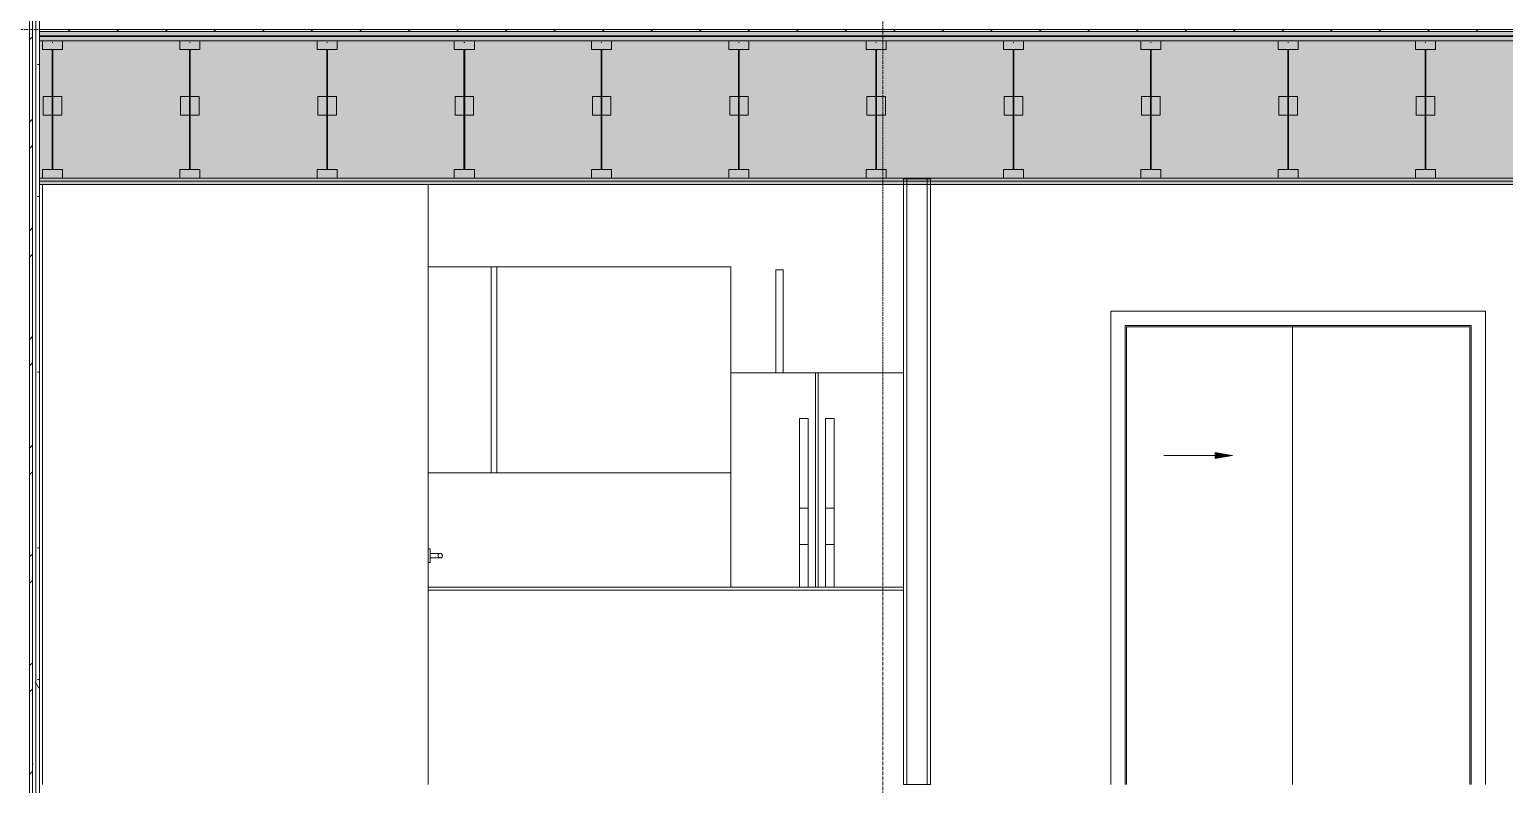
# Model space of a CAD drawing. Header units: inches. Extents: x -4168 to 1483, y -300 to 637.
# Drawn here: x -367.7 to -109.9, y 136 to 268 of the extents above; entities that cross this region are included whole.
import ezdxf

# ---------------------------------------------------------------- set-up
doc = ezdxf.new("R2010")
doc.units = ezdxf.units.IN
doc.header["$MEASUREMENT"] = 0
doc.linetypes.add('Grid Line 1_2_', pattern=[0.875, 0.5, -0.125, 0.125, -0.125])
for name, color, linetype, lineweight in [('0-3', 55, 'Continuous', 9), ('0-5', 10, 'Continuous', 5), ('0-6', 253, 'Continuous', 9), ('A-DETL-GENF-1', 9, 'Continuous', 9), ('A-DOOR-2', 253, 'Continuous', 9), ('A-DOOR-5', 7, 'Continuous', 9), ('A-DOOR-FRAM-2', 253, 'Continuous', 9), ('A-FLOR-2', 8, 'Continuous', 5), ('A-FLOR-3', 251, 'Continuous', 5), ('A-FLOR-7', 192, 'Continuous', 9), ('A-FLOR-LEVL-1', 51, 'Grid Line 1_2_', 9), ('A-FLOR-MCUT-2', 51, 'Continuous', 9), ('A-FLOR-PATT-1', 45, 'Continuous', 9), ('A-WALL-1', 253, 'Continuous', 9), ('A-WALL-2', 53, 'Continuous', 13), ('A-WALL-3', 9, 'Continuous', 9), ('A-WALL-5', 7, 'Continuous', 9), ('A-WALL-PATT-2', 45, 'Continuous', 9), ('I-WALL-3', 7, 'Continuous', 9), ('I-WALL-4', 55, 'Continuous', 9), ('Q-CASE-2', 9, 'Continuous', 9), ('Q-SPCQ-1', 9, 'Continuous', 9), ('S-BEAM-2', 7, 'Continuous', 9), ('S-BEAM-4', 55, 'Continuous', 9), ('S-GRID-1', 1, 'Grid Line 1_2_', 9)]:
    doc.layers.add(name, color=color, linetype=linetype, lineweight=lineweight)
pattern_1 = [(0, (-10964.796, 146.633), (30.72, 7.68), [1.267, -21.773, 1.267, -21.773, -122.88]), (0, (-10964.796, 146.633), (30.72, 7.68), [-46.08, 1.267, -44.813, 1.267, -21.773, -53.76]), (0, (-10964.796, 146.633), (30.72, 7.68), [-115.2, 1.267, -14.093, 1.267, -37.133]), (120, (-10953.276, 150.473), (-22.01108, 22.7643), [1.267, -21.773, 1.267, -21.773, -122.88]), (120, (-10953.276, 150.473), (-22.01108, 22.7643), [-46.08, 1.267, -44.813, 1.267, -21.773, -53.76]), (120, (-10953.276, 150.473), (-22.01108, 22.7643), [-115.2, 1.267, -14.093, 1.267, -37.133]), (240, (-10949.436, 165.833), (-8.70892, -30.4443), [1.267, -21.773, 1.267, -21.773, -122.88]), (240, (-10949.436, 165.833), (-8.70892, -30.4443), [-46.08, 1.267, -44.813, 1.267, -21.773, -53.76]), (240, (-10949.436, 165.833), (-8.70892, -30.4443), [-115.2, 1.267, -14.093, 1.267, -37.133])]

# ---------------------------------------------------------------- blocks, each defined once
blk = doc.blocks.new('SLIDING - FLUSH - SLIDING - FLUSH - 5-0 x 6-8-3203585-BUILDING SECTION - EAST_WEST AT RAMP - LOOKING SOUTH')
at = {"layer": 'A-DETL-GENF-1'}
blk.add_hatch(color=256, dxfattribs=at).paths.add_polyline_path([(-11225.08, 193), (-11222.06, 193.53), (-11225.08, 194.06)], flags=0)
for p, q in [((-11234.06, 193.53), (-11222.06, 193.53)), ((-11225.08, 194.06), (-11222.06, 193.53)), ((-11225.08, 193), (-11225.08, 194.06)), ((-11222.06, 193.53), (-11225.08, 193))]:
    blk.add_line(p, q, dxfattribs=at)
at = {"layer": 'A-DOOR-2'}
for p, q in [((-11243.31, 218.75), (-11243.31, 136)), ((-11177.81, 218.75), (-11243.31, 218.75)), ((-11177.81, 136), (-11177.81, 218.75)), ((-11240.81, 216.25), (-11240.81, 136)), ((-11240.81, 216.25), (-11180.31, 216.25)), ((-11180.56, 216), (-11211.56, 216)), ((-11211.56, 216), (-11211.56, 136)), ((-11180.56, 136), (-11180.56, 216)), ((-11180.31, 216.25), (-11180.31, 136))]:
    blk.add_line(p, q, dxfattribs=at)
at = {"layer": 'A-DOOR-FRAM-2'}
for p, q in [((-11240.56, 216), (-11240.56, 136)), ((-11240.56, 216), (-11180.56, 216)), ((-11180.56, 216), (-11180.56, 136))]:
    blk.add_line(p, q, dxfattribs=at)
blk = doc.blocks.new('Cabinet Filler7 - Cabinet Filler-3872631-BUILDING SECTION - EAST_WEST AT RAMP - LOOKING SOUTH')
at = {"layer": 'A-WALL-3'}
for p, q in [((-11301.86, 226), (-11300.6, 226)), ((-11301.86, 226), (-11301.86, 208)), ((-11300.6, 208), (-11300.6, 226))]:
    blk.add_line(p, q, dxfattribs=at)
blk = doc.blocks.new('OD_CW_Upper Cabinet - OD_CW_Upper Cabinet-V80-BUILDING SECTION - EAST_WEST AT RAMP - LOOKING SOUTH')
at = {"layer": 'Q-CASE-2'}
for p, q in [((-11110.75, 226.5), (-11121.75, 226.5)), ((-11109.75, 226.5), (-11110.75, 226.5)), ((-11110.75, 226.5), (-11110.75, 190.5)), ((-11110.75, 190.5), (-11110.75, 226.5)), ((-11109.75, 190.5), (-11109.75, 226.5)), ((-11121.75, 190.5), (-11110.75, 190.5)), ((-11110.75, 190.5), (-11109.75, 190.5))]:
    blk.add_line(p, q, dxfattribs=at)
blk = doc.blocks.new('OD_CW_Base Cabinet - OD_CW_Base Cabinet-V81-BUILDING SECTION - EAST_WEST AT RAMP - LOOKING SOUTH')
at = {"layer": 'Q-CASE-2'}
blk.add_line((-11279.56, 170.5), (-11362.61, 170.5), dxfattribs=at)
blk = doc.blocks.new('OD_CW_Upper Cabinet - OD_CW_Upper Cabinet-3876458-BUILDING SECTION - EAST_WEST AT RAMP - LOOKING SOUTH')
at = {"layer": 'Q-CASE-2'}
for p, q in [((-11068.85, 90.5), (-11109.75, 90.5)), ((-11068.85, 72), (-11068.85, 90.5)), ((-11109.75, 54.5), (-11068.85, 54.5))]:
    blk.add_line(p, q, dxfattribs=at)
blk = doc.blocks.new('Refrigerator_-_Side-by-Side_6047 - 36_ X 30_-V85-BUILDING SECTION - EAST_WEST AT RAMP - LOOKING SOUTH')
at = {"layer": 'Q-SPCQ-1'}
for p, q in [((-11294.96, 208), (-11309.71, 208)), ((-11309.71, 208), (-11309.71, 170.5)), ((-11294.46, 208), (-11294.96, 208)), ((-11294.96, 170.5), (-11294.96, 208)), ((-11279.56, 208), (-11294.46, 208)), ((-11294.46, 208), (-11294.46, 170.5)), ((-11297.74, 184.29), (-11297.74, 200)), ((-11296.23, 200), (-11297.74, 200)), ((-11296.23, 200), (-11296.23, 184.29)), ((-11293.2, 184.29), (-11293.2, 200)), ((-11293.2, 200), (-11291.69, 200)), ((-11291.69, 200), (-11291.69, 184.29)), ((-11297.74, 177.94), (-11297.74, 184.29)), ((-11296.23, 184.29), (-11297.74, 184.29)), ((-11296.23, 184.29), (-11296.23, 177.94)), ((-11293.2, 177.94), (-11293.2, 184.29)), ((-11293.2, 184.29), (-11291.69, 184.29)), ((-11291.69, 184.29), (-11291.69, 177.94)), ((-11297.74, 170.5), (-11297.74, 177.94)), ((-11296.23, 177.94), (-11297.74, 177.94)), ((-11296.23, 177.94), (-11296.23, 170.5)), ((-11293.2, 170.5), (-11293.2, 177.94)), ((-11293.2, 177.94), (-11291.69, 177.94)), ((-11291.69, 177.94), (-11291.69, 170.5))]:
    blk.add_line(p, q, dxfattribs=at)
blk = doc.blocks.new('CTR - 1st Phase - Unit Layouts_rvt-2-BUILDING SECTION - EAST_WEST AT RAMP - LOOKING SOUTH')
at = {"layer": 'A-WALL-1'}
for p, q in [((-11274.81, 241.87), (-11279.56, 241.87)), ((-11279.56, 241.87), (-11279.56, 136)), ((-11274.81, 136), (-11274.81, 241.87)), ((-11279.56, 136), (-11274.81, 136))]:
    blk.add_line(p, q, dxfattribs=at)
at = {"layer": 'A-WALL-2'}
for p, q in [((-11278.94, 241.87), (-11278.94, 136)), ((-11275.44, 241.87), (-11275.44, 136))]:
    blk.add_line(p, q, dxfattribs=at)
at = {"layer": 'A-WALL-3'}
blk.add_line((-11279.56, 170), (-11362.61, 170), dxfattribs=at)
at = {"layer": '0-6'}
for name, p in [('OD_CW_Upper Cabinet - OD_CW_Upper Cabinet-V80-BUILDING SECTION - EAST_WEST AT RAMP - LOOKING SOUTH', (-240.86, 0)), ('OD_CW_Upper Cabinet - OD_CW_Upper Cabinet-3876458-BUILDING SECTION - EAST_WEST AT RAMP - LOOKING SOUTH', (-240.86, 136)), ('Cabinet Filler7 - Cabinet Filler-3872631-BUILDING SECTION - EAST_WEST AT RAMP - LOOKING SOUTH', (0, 0)), ('SLIDING - FLUSH - SLIDING - FLUSH - 5-0 x 6-8-3203585-BUILDING SECTION - EAST_WEST AT RAMP - LOOKING SOUTH', (0, 0)), ('Refrigerator_-_Side-by-Side_6047 - 36_ X 30_-V85-BUILDING SECTION - EAST_WEST AT RAMP - LOOKING SOUTH', (0, 0)), ('OD_CW_Base Cabinet - OD_CW_Base Cabinet-V81-BUILDING SECTION - EAST_WEST AT RAMP - LOOKING SOUTH', (0, 0))]:
    blk.add_blockref(name, p, dxfattribs=at)
blk = doc.blocks.new('HOLLOW METAL - UNIT DOOR-2191978-BUILDING SECTION - EAST_WEST AT RAMP - LOOKING SOUTH')
at = {"layer": 'A-DOOR-5'}
for p, q in [((-11362.3, 309.18), (-11362.61, 309.18)), ((-11362.61, 306.82), (-11362.3, 306.82)), ((-11362.3, 309.18), (-11362.3, 308)), ((-11361.12, 308.39), (-11362.3, 308.39)), ((-11362.3, 308), (-11362.3, 306.82)), ((-11362.3, 307.61), (-11361.12, 307.61))]:
    blk.add_line(p, q, dxfattribs=at)
at = {"layer": 'A-DOOR-5', "flags": 128}
for points in [[(-11361.12, 308.39), (-11361.09, 308.39), (-11361.07, 308.39), (-11361.05, 308.39), (-11361.02, 308.39), (-11361, 308.39), (-11360.98, 308.39), (-11360.96, 308.39), (-11360.93, 308.39), (-11360.91, 308.39), (-11360.89, 308.39), (-11360.87, 308.39), (-11360.85, 308.39), (-11360.82, 308.39), (-11360.8, 308.39), (-11360.78, 308.39), (-11360.77, 308.39), (-11360.75, 308.39), (-11360.73, 308.39), (-11360.71, 308.39), (-11360.69, 308.39), (-11360.68, 308.39), (-11360.66, 308.39), (-11360.65, 308.39), (-11360.63, 308.39)], [(-11360.62, 307.61), (-11360.63, 307.61), (-11360.64, 307.61), (-11360.66, 307.61), (-11360.67, 307.61), (-11360.69, 307.61), (-11360.71, 307.61), (-11360.72, 307.61), (-11360.74, 307.61), (-11360.76, 307.61), (-11360.78, 307.61), (-11360.8, 307.61), (-11360.82, 307.61), (-11360.84, 307.61), (-11360.86, 307.61), (-11360.88, 307.61), (-11360.9, 307.61), (-11360.93, 307.61), (-11360.95, 307.61), (-11360.97, 307.61), (-11360.99, 307.61), (-11361.02, 307.61), (-11361.04, 307.61), (-11361.06, 307.61), (-11361.09, 307.61), (-11361.11, 307.61), (-11361.12, 307.61)], [(-11360.48, 308.39), (-11360.47, 308.39), (-11360.45, 308.39), (-11360.43, 308.38), (-11360.42, 308.38), (-11360.4, 308.37), (-11360.39, 308.37), (-11360.37, 308.36)], [(-11360.29, 307.69), (-11360.3, 307.68), (-11360.32, 307.67), (-11360.33, 307.66), (-11360.34, 307.65), (-11360.36, 307.65), (-11360.37, 307.64), (-11360.39, 307.63)], [(-11360.17, 307.85), (-11360.17, 307.83), (-11360.18, 307.82), (-11360.19, 307.8), (-11360.19, 307.79), (-11360.2, 307.78), (-11360.21, 307.76), (-11360.22, 307.75)], [(-11360.21, 308.24), (-11360.21, 308.23), (-11360.2, 308.21), (-11360.19, 308.2), (-11360.18, 308.19), (-11360.17, 308.17), (-11360.17, 308.16), (-11360.16, 308.14)], [(-11360.15, 308.1), (-11360.14, 308.08), (-11360.14, 308.07), (-11360.14, 308.05), (-11360.14, 308.04), (-11360.13, 308.02), (-11360.13, 308), (-11360.13, 308)], [(-11360.13, 308), (-11360.13, 307.98), (-11360.14, 307.97), (-11360.14, 307.95), (-11360.14, 307.94), (-11360.14, 307.92), (-11360.15, 307.91)]]:
    blk.add_lwpolyline(points, dxfattribs=at)
at = {"layer": 'A-DOOR-5'}
for start, end in [(0, 180), (180, 0)]:
    blk.add_arc((-11360.53, 308), 0.394, start, end, dxfattribs=at)
blk = doc.blocks.new('CTR - 1st Phase - Common Walls_rvt-2-BUILDING SECTION - EAST_WEST AT RAMP - LOOKING SOUTH')
at = {"layer": 'I-WALL-4'}
for p, q in [((-11430.06, 240.87), (-11430.06, 136)), ((-11362.61, 240.87), (-11362.61, 136))]:
    blk.add_line(p, q, dxfattribs=at)
at = {"layer": '0-3'}
blk.add_blockref('HOLLOW METAL - UNIT DOOR-2191978-BUILDING SECTION - EAST_WEST AT RAMP - LOOKING SOUTH', (0, -132), dxfattribs=at)
blk = doc.blocks.new('CTR - 1st Phase -Stairs _ Elevators_rvt-2-BUILDING SECTION - EAST_WEST AT RAMP - LOOKING SOUTH')
at = {"layer": 'A-WALL-PATT-2'}
h = blk.add_hatch(dxfattribs=at)
h.set_pattern_fill('FP_32', color=256, style=0, pattern_type=2)
h.set_pattern_definition([(45, (-10964.796, 146.633), (-9.5035, 9.5035), []), (45, (-10964.796, 161.033), (-9.5035, 9.5035), [])])
h.paths.add_polyline_path([(-11432.19, -3), (-11432.19, 0.37), (-11431.81, 0.37), (-11431.81, 372.87), (-11432.31, 372.87), (-11432.31, -3)], flags=0)
h = blk.add_hatch(dxfattribs=at)
h.set_pattern_fill('FP_24', color=256, style=0, pattern_type=2)
h.set_pattern_definition(pattern_1)
h.paths.add_polyline_path([(-11431.19, 0.37), (-11431.19, 372.87), (-11431.81, 372.87), (-11431.81, 0.37)], flags=0)
h = blk.add_hatch(dxfattribs=at)
h.set_pattern_fill('FP_24', color=256, style=0, pattern_type=2)
h.set_pattern_definition(pattern_1)
h.paths.add_polyline_path([(-11430.56, 0.37), (-11430.56, 108.87), (-11430.99, 108.87), (-11430.99, 110), (-11430.56, 110), (-11430.56, 372.87), (-11431.19, 372.87), (-11431.19, 0.37)], flags=0)
at = {"layer": 'A-WALL-5'}
for p, q in [((-11432.31, 399.75), (-11432.31, -3)), ((-11431.81, 399.75), (-11431.81, -3)), ((-11431.19, 399.75), (-11431.19, -3))]:
    blk.add_line(p, q, dxfattribs=at)
at = {"layer": 'I-WALL-3'}
blk.add_line((-11430.56, -3), (-11430.56, 399.75), dxfattribs=at)
blk = doc.blocks.new('TRUSS - 24_-2435410-BUILDING SECTION - EAST_WEST AT RAMP - LOOKING SOUTH')
at = {"layer": 'S-BEAM-2'}
for p, q in [((-11100.44, 134), (-11103.94, 134)), ((-11103.94, 134), (-11103.94, 132.5)), ((-11103.94, 132.5), (-11100.44, 132.5)), ((-11100.44, 132.5), (-11100.44, 134)), ((-11100.56, 124.3), (-11103.81, 124.3)), ((-11103.81, 124.3), (-11103.81, 121.04)), ((-11100.56, 121.04), (-11100.56, 124.3)), ((-11103.81, 121.04), (-11100.56, 121.04)), ((-11100.44, 111.5), (-11103.94, 111.5)), ((-11103.94, 111.5), (-11103.94, 110)), ((-11100.44, 110), (-11100.44, 111.5)), ((-11103.94, 110), (-11100.44, 110))]:
    blk.add_line(p, q, dxfattribs=at)
at = {"layer": 'S-BEAM-4'}
for p, q in [((-11102.25, 133.75), (-11102.13, 133.75)), ((-11102.25, 111.5), (-11102.25, 132.5)), ((-11102.13, 132.5), (-11102.13, 111.5))]:
    blk.add_line(p, q, dxfattribs=at)
blk = doc.blocks.new('CTR - 1st Phase - Structure_rvt-2-BUILDING SECTION - EAST_WEST AT RAMP - LOOKING SOUTH')
at = {"layer": '0-3'}
for p in [(-326.12, 132), (-302.12, 132), (-278.12, 132), (-254.12, 132), (-230.12, 132), (-206.12, 132), (-182.12, 132), (-158.12, 132), (-134.12, 132), (-110.12, 132), (-86.12, 132)]:
    blk.add_blockref('TRUSS - 24_-2435410-BUILDING SECTION - EAST_WEST AT RAMP - LOOKING SOUTH', p, dxfattribs=at)

msp = doc.modelspace()

# ---------------------------------------------------------------- hatches: boundary and pattern name
at = {"layer": 'A-FLOR-2'}
h = msp.add_hatch(color=256, dxfattribs=at)
h.paths.add_polyline_path([(-640.8351, 266.75), (-488.8726, 266.75), (-488.8726, 266.875), (-1045.7726, 266.875), (-1045.7726, 266.75), (-643.8081, 266.75)], flags=0)
h.paths.add_polyline_path([(662.3851, 266.75), (1076.1274, 266.75), (1076.1274, 266.875), (-365.9976, 266.875), (-365.9976, 266.75), (134.9788, 266.75), (657.4561, 266.75)], flags=0)
at = {"layer": 'A-FLOR-3'}
h = msp.add_hatch(color=256, dxfattribs=at)
h.paths.add_polyline_path([(-589.5888, 241.5), (-488.8726, 241.5), (-488.8726, 242), (-682.6226, 242), (-682.6226, 241.5), (-594.0476, 241.5)], flags=0)
h.paths.add_polyline_path([(-1045.1476, 241.5), (-828.3726, 241.5), (-828.3726, 241.875), (-824.8726, 241.875), (-824.8726, 241.5), (-688.1226, 241.5), (-688.1226, 242), (-1045.7726, 242), (-1045.7726, 241.5)], flags=0)
h.paths.add_polyline_path([(-91.7566, 241.5), (1076.1274, 241.5), (1076.1274, 242), (-365.9976, 242), (-365.9976, 241.5), (-101.6147, 241.5)], flags=0)
at = {"layer": 'A-FLOR-PATT-1'}
h = msp.add_hatch(dxfattribs=at)
h.set_pattern_fill('FP_20', color=256, style=0, pattern_type=2)
h.set_pattern_definition([(161.57, (100.2508, 147.113), (-3.8399538, -1.54e-05), [0, -27.322, 3.034, 0]), (18.43, (99.2908, 147.113), (-3.8399538, 1.54e-05), [0, -27.322, 3.034, 0]), (108.43, (100.2508, 147.113), (1.919622, -9.6005246), [9.106, -21.25]), (71.57, (99.2908, 147.113), (1.919622, 9.6005246), [9.106, -21.25])])
h.paths.add_polyline_path([(-1045.7726, 242), (-488.8726, 242), (-488.8726, 266), (-1051.2726, 266), (-1051.2726, 242)], flags=0)
h.paths.add_polyline_path([(682.1013, 242), (1081.6274, 242), (1081.6274, 266), (-365.9976, 266), (-365.9976, 242), (677.1722, 242)], flags=0)
h = msp.add_hatch(dxfattribs=at)
h.set_pattern_fill('FP_22', color=256, style=0, pattern_type=2)
h.set_pattern_definition([(0, (99.771, 146.633), (15.36, 3.84), [1.267, -10.253, 1.267, -10.253, -61.44]), (0, (99.771, 146.633), (15.36, 3.84), [-23.04, 1.267, -21.773, 1.267, -10.253, -26.88]), (0, (99.771, 146.633), (15.36, 3.84), [-57.6, 1.267, -6.413, 1.267, -17.933]), (120, (105.531, 148.553), (-11.005538, 11.38215), [1.267, -10.253, 1.267, -10.253, -61.44]), (120, (105.531, 148.553), (-11.005538, 11.38215), [-23.04, 1.267, -21.773, 1.267, -10.253, -26.88]), (120, (105.531, 148.553), (-11.005538, 11.38215), [-57.6, 1.267, -6.413, 1.267, -17.933]), (240, (107.451, 156.233), (-4.354462, -15.22215), [1.267, -10.253, 1.267, -10.253, -61.44]), (240, (107.451, 156.233), (-4.354462, -15.22215), [-23.04, 1.267, -21.773, 1.267, -10.253, -26.88]), (240, (107.451, 156.233), (-4.354462, -15.22215), [-57.6, 1.267, -6.413, 1.267, -17.933])])
h.paths.add_polyline_path([(-594.5178, 266.875), (-488.8726, 266.875), (-488.8726, 267.625), (-1045.7726, 267.6246), (-1045.7726, 266.875), (-604.3759, 266.875)], flags=0)
h.paths.add_polyline_path([(657.4561, 266.875), (1076.1274, 266.875), (1076.1274, 267.625), (-365.9976, 267.625), (-365.9976, 266.875), (647.598, 266.875)], flags=0)
h = msp.add_hatch(dxfattribs=at)
h.set_pattern_fill('FP_23', color=256, style=0, pattern_type=2)
h.set_pattern_definition([(0, (99.771, 146.633), (0, 4.798), []), (315, (99.7708, 146.633), (4.798427, 0), [6.786, -6.786]), (45, (99.7708, 146.633), (4.798427, 0), [6.786, -6.786])])
h.paths.add_polyline_path([(-767.9976, 266), (-488.8726, 266), (-488.8726, 266.75), (-1045.7726, 266.75), (-1045.7726, 266), (-801.9976, 266)], flags=0)
h.paths.add_polyline_path([(916.5089, 266), (1076.1274, 266), (1076.1274, 266.75), (-365.9976, 266.75), (-365.9976, 266), (913.7657, 266)], flags=0)
h = msp.add_hatch(dxfattribs=at)
h.set_pattern_fill('FP_21', color=256, style=0, pattern_type=2)
h.set_pattern_definition([(135, (99.771, 146.633), (-4.24264, -4.24264), [])])
h.paths.add_polyline_path([(-499.9851, 267.625), (-488.8726, 267.625), (-488.8726, 268), (-1045.1476, 268), (-1045.1476, 267.625), (-500.0543, 267.625)], flags=0)
h.paths.add_polyline_path([(662.3851, 267.625), (1075.5024, 267.625), (1075.5024, 268), (-365.9976, 268), (-365.9976, 267.625), (657.4561, 267.625)], flags=0)
h = msp.add_hatch(dxfattribs=at)
h.set_pattern_fill('FP_24', color=256, style=0, pattern_type=2)
h.set_pattern_definition([(0, (99.771, 146.633), (30.72, 7.68), [1.267, -21.773, 1.267, -21.773, -122.88]), (0, (99.771, 146.633), (30.72, 7.68), [-46.08, 1.267, -44.813, 1.267, -21.773, -53.76]), (0, (99.771, 146.633), (30.72, 7.68), [-115.2, 1.267, -14.093, 1.267, -37.133]), (120, (111.291, 150.473), (-22.011075, 22.7643), [1.267, -21.773, 1.267, -21.773, -122.88]), (120, (111.291, 150.473), (-22.011075, 22.7643), [-46.08, 1.267, -44.813, 1.267, -21.773, -53.76]), (120, (111.291, 150.473), (-22.011075, 22.7643), [-115.2, 1.267, -14.093, 1.267, -37.133]), (240, (115.131, 165.833), (-8.708925, -30.4443), [1.267, -21.773, 1.267, -21.773, -122.88]), (240, (115.131, 165.833), (-8.708925, -30.4443), [-46.08, 1.267, -44.813, 1.267, -21.773, -53.76]), (240, (115.131, 165.833), (-8.708925, -30.4443), [-115.2, 1.267, -14.093, 1.267, -37.133])])
h.paths.add_polyline_path([(-1045.1476, 240.875), (-828.3726, 240.875), (-828.3726, 241.5), (-1045.1476, 241.5)], flags=0)
h.paths.add_polyline_path([(-491.0082, 240.875), (-488.8726, 240.875), (-488.8726, 241.5), (-682.6226, 241.5), (-682.6226, 240.875), (-495.6101, 240.875)], flags=0)
h.paths.add_polyline_path([(-824.8726, 240.875), (-688.1226, 240.875), (-688.1226, 241.5), (-824.8726, 241.5), (-824.8726, 241.2525)], flags=0)
h.paths.add_polyline_path([(-365.9976, 240.875), (1075.5024, 240.875), (1075.5024, 241.5), (-365.9976, 241.5)], flags=0)

# ---------------------------------------------------------------- linework, layer by layer
at = {"layer": 'A-FLOR-7'}
for p, q in [((1075.5024, 268), (-365.9976, 268)), ((-365.9976, 268), (-365.9976, 240.875)), ((-365.9976, 240.875), (1075.5024, 240.875))]:
    msp.add_line(p, q, dxfattribs=at)
at = {"layer": 'A-FLOR-LEVL-1'}
msp.add_line((-1138.4549, 268), (1405.5613, 268), dxfattribs=at)
at = {"layer": 'A-FLOR-MCUT-2'}
for p, q in [((1075.5024, 267.625), (-365.9976, 267.625)), ((1076.1274, 266.875), (-365.9976, 266.875)), ((1076.1274, 266.75), (-365.9976, 266.75)), ((1076.1274, 266), (-365.9976, 266)), ((1076.1274, 242), (-365.9976, 242)), ((1075.5024, 241.5), (-365.9976, 241.5))]:
    msp.add_line(p, q, dxfattribs=at)
at = {"layer": 'S-GRID-1'}
msp.add_line((-218.6226, -159.8356), (-218.6226, 428.6716), dxfattribs=at)

# ---------------------------------------------------------------- block references
at = {"layer": '0-5'}
for name in ['CTR - 1st Phase - Structure_rvt-2-BUILDING SECTION - EAST_WEST AT RAMP - LOOKING SOUTH', 'CTR - 1st Phase -Stairs _ Elevators_rvt-2-BUILDING SECTION - EAST_WEST AT RAMP - LOOKING SOUTH', 'CTR - 1st Phase - Common Walls_rvt-2-BUILDING SECTION - EAST_WEST AT RAMP - LOOKING SOUTH', 'CTR - 1st Phase - Unit Layouts_rvt-2-BUILDING SECTION - EAST_WEST AT RAMP - LOOKING SOUTH']:
    msp.add_blockref(name, (11064.5668, 0), dxfattribs=at)

doc.saveas('drawing.dxf')
